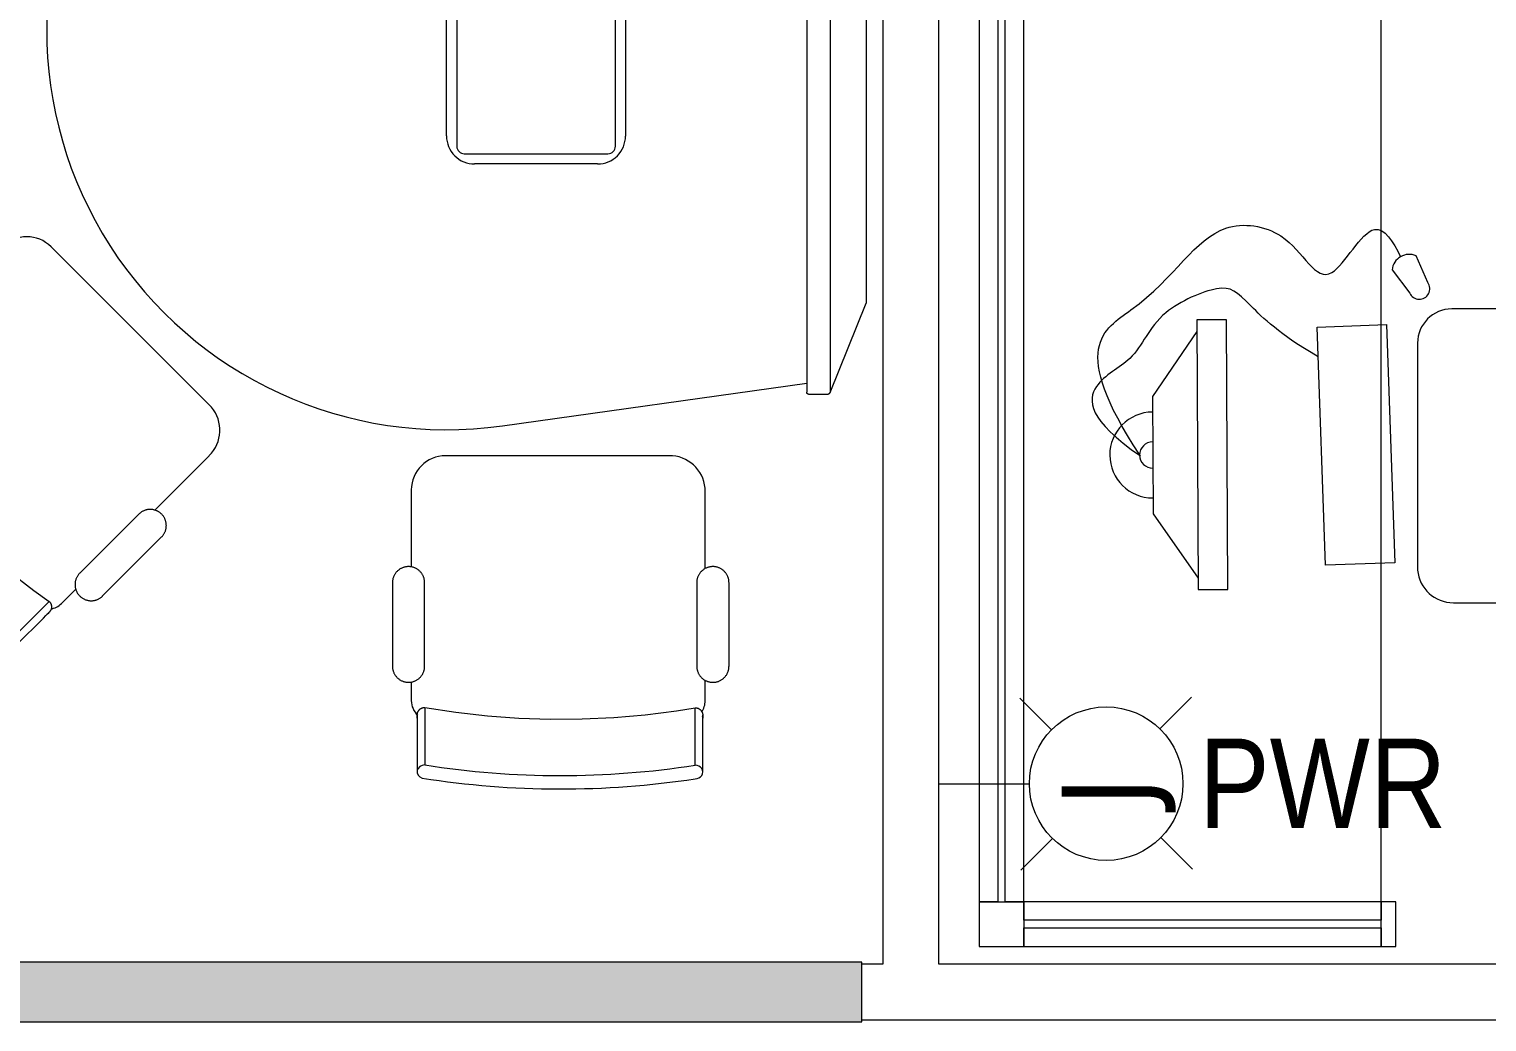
# Model space of a CAD drawing. Header units: inches. Extents: x 1 to 4333, y -575 to 1753.
# Drawn here: x 2658.7 to 2756.7, y 1256.5 to 1323.2 of the extents above; entities that cross this region are included whole.
import ezdxf

# ---------------------------------------------------------------- set-up
doc = ezdxf.new("R2010")
doc.units = ezdxf.units.IN
doc.header["$MEASUREMENT"] = 0
for name, color, linetype, lineweight in [('A-ANNO-NOTE', 131, 'Continuous', 20), ('A-WALL', 113, 'Continuous', 50), ('A-WALL-PATT', 111, 'Continuous', 13), ('E-ELEC-FIXT-IDEN', 2, 'Continuous', 9), ('I-FURN', 30, 'Continuous', 9), ('I-FURN-PNLS', 30, 'Continuous', 9), ('I-WALL', 2, 'Continuous', 13), ('Q-SPCQ', 91, 'Continuous', 9)]:
    doc.layers.add(name, color=color, linetype=linetype, lineweight=lineweight)
doc.styles.add('Arial_2', font='arial.ttf', dxfattribs={"width": 0.85, "height": 6})
doc.styles.add('Tahoma', font='tahoma.ttf', dxfattribs={"height": 6})

# ---------------------------------------------------------------- blocks, each defined once
blk = doc.blocks.new('Benching - 5_-0_ bench-V15-New Construction - Tel_Data_Elec Plan')
at = {"layer": 'I-FURN-PNLS'}
for p, q in [((22.57, 48.736), (22.57, 44.873)), ((40.741, 44.89), (40.741, 48.751)), ((21.669, 44.414), (21.669, 43.158)), ((41.412, 43.042), (41.412, 44.414)), ((20.4, 42.098), (20.4, 36.49)), ((22.564, 36.49), (22.564, 42.098)), ((40.843, 42.098), (40.843, 36.49)), ((43.012, 36.49), (43.012, 42.098)), ((21.669, 35.429), (21.669, 30.252)), ((41.412, 30.362), (41.412, 35.543)), ((19.902, 28.639), (18.094, 27.866)), ((19.038, 26.242), (20.604, 27.43)), ((23.967, 27.954), (39.217, 27.954)), ((1.5, 26.5), (-1.5, 26.5)), ((-1.5, 26.5), (-1.5, 25.5)), ((1.5, 25.5), (1.5, 26.5)), ((64.5, 26.5), (61.5, 26.5)), ((61.5, 26.5), (61.5, 25.5)), ((64.5, 25.5), (64.5, 26.5)), ((-0.25, 25.5), (-1.5, 25.5)), ((-1.5, 25.5), (-1.5, 1.5)), ((-1.5, 25.5), (-0.25, 25.5)), ((0.25, 25.5), (-0.25, 25.5)), ((-0.25, 25.5), (-0.25, 1.5)), ((0.25, 1.5), (0.25, 25.5)), ((1.5, 25.5), (0.25, 25.5)), ((0.25, 25.5), (1.5, 25.5)), ((1.5, 1.5), (1.5, 25.5)), ((61.5, 25.5), (1.5, 25.5)), ((22.723, 25.871), (38.722, 26.428)), ((22.885, 21.212), (22.723, 25.871)), ((38.722, 26.428), (38.885, 21.77)), ((62.75, 25.5), (61.5, 25.5)), ((61.5, 25.5), (61.5, 1.5)), ((61.5, 25.5), (62.75, 25.5)), ((63.25, 25.5), (62.75, 25.5)), ((62.75, 25.5), (62.75, 1.5)), ((63.25, 1.5), (63.25, 25.5)), ((64.5, 25.5), (63.25, 25.5)), ((63.25, 25.5), (64.5, 25.5)), ((64.5, 1.5), (64.5, 25.5)), ((38.885, 21.77), (22.885, 21.212)), ((40.522, 15.211), (22.396, 15.116)), ((22.396, 15.116), (22.406, 13.116)), ((40.532, 13.211), (40.522, 15.211)), ((22.406, 13.116), (40.532, 13.211)), ((23.18, 13.12), (27.542, 10.143)), ((35.428, 10.184), (39.759, 13.207)), ((27.542, 10.143), (35.428, 10.184)), ((-1.5, 1.5), (-0.25, 1.5)), ((-0.25, 1.5), (-1.5, 1.5)), ((-1.5, 1.5), (-1.5, 0.25)), ((-0.25, 1.5), (0.25, 1.5)), ((0.25, 1.5), (1.5, 1.5)), ((1.5, 1.5), (0.25, 1.5)), ((61.5, 1.5), (1.5, 1.5)), ((1.5, 1.5), (1.5, 0.25)), ((1.5, 0.25), (1.5, 1.5)), ((61.5, 0.25), (61.5, 1.5)), ((61.5, 1.5), (62.75, 1.5)), ((62.75, 1.5), (61.5, 1.5)), ((61.5, 1.5), (61.5, 0.25)), ((62.75, 1.5), (63.25, 1.5)), ((63.25, 1.5), (64.5, 1.5)), ((64.5, 1.5), (63.25, 1.5)), ((64.5, -1.5), (64.5, 1.5)), ((61.5, 0.25), (1.5, 0.25)), ((1.5, 0.25), (1.5, -0.25)), ((61.5, -0.25), (61.5, 0.25)), ((-1.5, -0.25), (-1.5, -1.5)), ((1.5, -0.25), (61.5, -0.25)), ((1.5, -0.25), (1.5, -1.5)), ((1.5, -1.5), (1.5, -0.25)), ((61.5, -1.5), (61.5, -0.25)), ((61.5, -0.25), (61.5, -1.5)), ((-1.5, -1.5), (1.5, -1.5)), ((1.5, -1.5), (61.5, -1.5)), ((61.5, -1.5), (64.5, -1.5))]:
    blk.add_line(p, q, dxfattribs=at)
at = {"layer": 'I-FURN-PNLS', "flags": 128}
for points in [[(22.063, 49.192), (22.063, 48.557), (22.063, 47.977), (22.063, 47.453), (22.063, 46.987), (22.063, 46.579), (22.063, 46.23), (22.063, 45.94), (22.063, 45.71), (22.063, 45.54), (22.063, 45.431), (22.063, 45.382), (22.063, 45.379)], [(41.248, 45.396), (41.248, 45.426), (41.248, 45.517), (41.248, 45.668), (41.248, 45.88), (41.248, 46.152), (41.248, 46.483), (41.248, 46.872), (41.248, 47.32), (41.248, 47.826), (41.248, 48.389), (41.248, 49.007), (41.248, 49.208)], [(22.063, 45.379), (22.063, 45.409), (22.063, 45.5), (22.063, 45.581)], [(22.57, 44.871), (22.55, 44.872), (22.53, 44.873), (22.509, 44.875), (22.489, 44.878), (22.469, 44.882), (22.449, 44.886), (22.43, 44.891), (22.41, 44.897), (22.391, 44.904), (22.372, 44.911), (22.354, 44.92), (22.336, 44.929), (22.318, 44.938), (22.301, 44.949), (22.284, 44.96), (22.267, 44.972), (22.251, 44.984), (22.235, 44.997), (22.22, 45.011), (22.206, 45.025), (22.192, 45.04), (22.179, 45.056), (22.166, 45.071), (22.154, 45.088), (22.143, 45.105), (22.132, 45.122), (22.123, 45.14), (22.113, 45.158), (22.105, 45.176), (22.097, 45.195), (22.09, 45.214), (22.084, 45.233), (22.079, 45.253), (22.074, 45.273), (22.07, 45.293), (22.067, 45.313), (22.065, 45.333), (22.063, 45.353), (22.063, 45.373), (22.063, 45.379)], [(40.741, 44.889), (38.641, 45.208), (36.531, 45.443), (34.412, 45.594), (32.29, 45.66), (30.166, 45.641), (28.045, 45.537), (25.93, 45.348), (23.824, 45.075), (22.57, 44.871)], [(41.248, 45.396), (41.247, 45.376), (41.246, 45.355), (41.244, 45.335), (41.241, 45.315), (41.238, 45.295), (41.233, 45.275), (41.228, 45.256), (41.222, 45.236), (41.215, 45.217), (41.208, 45.198), (41.199, 45.18), (41.19, 45.162), (41.181, 45.144), (41.17, 45.126), (41.159, 45.109), (41.147, 45.093), (41.135, 45.077), (41.122, 45.061), (41.108, 45.046), (41.094, 45.032), (41.079, 45.018), (41.064, 45.005), (41.048, 44.992), (41.031, 44.98), (41.015, 44.969), (40.997, 44.958), (40.98, 44.948), (40.962, 44.939), (40.943, 44.931), (40.924, 44.923), (40.905, 44.916), (40.886, 44.91), (40.866, 44.904), (40.847, 44.9), (40.827, 44.896), (40.807, 44.893), (40.787, 44.891), (40.766, 44.889), (40.746, 44.889), (40.741, 44.889)], [(41.248, 45.598), (41.248, 45.472), (41.248, 45.406), (41.248, 45.396)], [(22.564, 42.098), (22.563, 42.142), (22.561, 42.185), (22.556, 42.228), (22.55, 42.271), (22.543, 42.313), (22.533, 42.356), (22.522, 42.397), (22.509, 42.439), (22.495, 42.48), (22.479, 42.52), (22.461, 42.559), (22.442, 42.598), (22.421, 42.636), (22.399, 42.673), (22.375, 42.709), (22.35, 42.745), (22.323, 42.779), (22.296, 42.812), (22.266, 42.844), (22.236, 42.875), (22.204, 42.904), (22.171, 42.932), (22.138, 42.959), (22.103, 42.985), (22.067, 43.009), (22.03, 43.032), (21.992, 43.053), (21.953, 43.072), (21.914, 43.09), (21.874, 43.107), (21.833, 43.122), (21.792, 43.135), (21.751, 43.147), (21.708, 43.157), (21.666, 43.165), (21.623, 43.171), (21.58, 43.176), (21.537, 43.179), (21.494, 43.18), (21.45, 43.18), (21.407, 43.178), (21.364, 43.174), (21.321, 43.168), (21.278, 43.161), (21.236, 43.152), (21.194, 43.142), (21.153, 43.129), (21.112, 43.115), (21.071, 43.1), (21.032, 43.082), (20.993, 43.064), (20.954, 43.043), (20.917, 43.021), (20.881, 42.998), (20.845, 42.973), (20.811, 42.947), (20.777, 42.92), (20.745, 42.891), (20.714, 42.861), (20.684, 42.829), (20.655, 42.797), (20.628, 42.763), (20.602, 42.729), (20.578, 42.693), (20.555, 42.656), (20.533, 42.619), (20.513, 42.58), (20.495, 42.541), (20.478, 42.501), (20.462, 42.461), (20.449, 42.42), (20.437, 42.378), (20.426, 42.336), (20.418, 42.294), (20.411, 42.251), (20.405, 42.208), (20.402, 42.165), (20.4, 42.122), (20.4, 42.098)], [(43.012, 42.098), (43.011, 42.142), (43.008, 42.185), (43.004, 42.228), (42.998, 42.271), (42.99, 42.314), (42.981, 42.356), (42.969, 42.398), (42.957, 42.439), (42.942, 42.48), (42.926, 42.521), (42.908, 42.56), (42.889, 42.599), (42.868, 42.637), (42.846, 42.674), (42.822, 42.711), (42.797, 42.746), (42.77, 42.78), (42.743, 42.813), (42.713, 42.845), (42.683, 42.876), (42.651, 42.906), (42.618, 42.934), (42.584, 42.961), (42.549, 42.986), (42.513, 43.011), (42.476, 43.033), (42.438, 43.054), (42.4, 43.074), (42.36, 43.092), (42.32, 43.109), (42.28, 43.124), (42.238, 43.137), (42.197, 43.149), (42.154, 43.158), (42.112, 43.167), (42.069, 43.173), (42.026, 43.178), (41.983, 43.181), (41.939, 43.182), (41.896, 43.182), (41.853, 43.18), (41.809, 43.176), (41.766, 43.17), (41.724, 43.163), (41.681, 43.154), (41.639, 43.143), (41.598, 43.131), (41.557, 43.117), (41.516, 43.101), (41.476, 43.084), (41.437, 43.065), (41.399, 43.045), (41.362, 43.023), (41.325, 43), (41.29, 42.975), (41.255, 42.949), (41.222, 42.921), (41.189, 42.892), (41.158, 42.862), (41.128, 42.831), (41.099, 42.798), (41.072, 42.764), (41.046, 42.73), (41.022, 42.694), (40.999, 42.657), (40.977, 42.62), (40.957, 42.581), (40.938, 42.542), (40.921, 42.502), (40.906, 42.462), (40.892, 42.42), (40.88, 42.379), (40.87, 42.337), (40.861, 42.294), (40.854, 42.251), (40.849, 42.208), (40.846, 42.165), (40.844, 42.122), (40.843, 42.098)], [(20.4, 36.49), (20.401, 36.447), (20.403, 36.404), (20.408, 36.361), (20.414, 36.318), (20.421, 36.275), (20.431, 36.233), (20.442, 36.191), (20.455, 36.15), (20.469, 36.109), (20.485, 36.069), (20.503, 36.029), (20.522, 35.99), (20.543, 35.952), (20.565, 35.915), (20.589, 35.879), (20.614, 35.844), (20.641, 35.81), (20.668, 35.777), (20.698, 35.745), (20.728, 35.714), (20.76, 35.684), (20.793, 35.656), (20.826, 35.629), (20.861, 35.604), (20.897, 35.58), (20.934, 35.557), (20.972, 35.536), (21.011, 35.516), (21.05, 35.498), (21.09, 35.482), (21.131, 35.467), (21.172, 35.453), (21.213, 35.442), (21.256, 35.432), (21.298, 35.424), (21.341, 35.417), (21.384, 35.412), (21.427, 35.409), (21.47, 35.408), (21.514, 35.408), (21.557, 35.411), (21.6, 35.414), (21.643, 35.42), (21.686, 35.427), (21.728, 35.436), (21.77, 35.447), (21.811, 35.459), (21.852, 35.473), (21.893, 35.489), (21.932, 35.506), (21.971, 35.525), (22.009, 35.545), (22.047, 35.567), (22.083, 35.59), (22.119, 35.615), (22.153, 35.641), (22.187, 35.669), (22.219, 35.698), (22.25, 35.728), (22.28, 35.759), (22.309, 35.792), (22.336, 35.825), (22.362, 35.86), (22.386, 35.896), (22.409, 35.932), (22.431, 35.97), (22.451, 36.008), (22.469, 36.047), (22.486, 36.087), (22.502, 36.128), (22.515, 36.169), (22.527, 36.21), (22.538, 36.252), (22.546, 36.295), (22.553, 36.337), (22.559, 36.38), (22.562, 36.423), (22.564, 36.467), (22.564, 36.49)], [(40.843, 36.49), (40.844, 36.447), (40.847, 36.403), (40.851, 36.36), (40.857, 36.317), (40.865, 36.275), (40.875, 36.232), (40.886, 36.19), (40.898, 36.149), (40.913, 36.108), (40.929, 36.068), (40.947, 36.028), (40.966, 35.989), (40.987, 35.951), (41.009, 35.914), (41.033, 35.878), (41.058, 35.843), (41.085, 35.808), (41.113, 35.775), (41.142, 35.743), (41.172, 35.712), (41.204, 35.683), (41.237, 35.655), (41.271, 35.628), (41.306, 35.602), (41.342, 35.578), (41.379, 35.555), (41.417, 35.534), (41.455, 35.514), (41.495, 35.496), (41.535, 35.48), (41.575, 35.465), (41.617, 35.452), (41.658, 35.44), (41.701, 35.43), (41.743, 35.422), (41.786, 35.415), (41.829, 35.41), (41.872, 35.407), (41.916, 35.406), (41.959, 35.406), (42.002, 35.409), (42.046, 35.412), (42.089, 35.418), (42.131, 35.425), (42.174, 35.434), (42.216, 35.445), (42.257, 35.457), (42.298, 35.471), (42.339, 35.487), (42.379, 35.504), (42.418, 35.523), (42.456, 35.544), (42.493, 35.565), (42.53, 35.589), (42.566, 35.614), (42.6, 35.64), (42.634, 35.667), (42.666, 35.696), (42.697, 35.726), (42.727, 35.758), (42.756, 35.79), (42.783, 35.824), (42.809, 35.859), (42.833, 35.895), (42.856, 35.931), (42.878, 35.969), (42.898, 36.007), (42.917, 36.046), (42.934, 36.086), (42.949, 36.127), (42.963, 36.168), (42.975, 36.21), (42.985, 36.252), (42.994, 36.294), (43.001, 36.337), (43.006, 36.38), (43.01, 36.423), (43.011, 36.467), (43.012, 36.49)]]:
    blk.add_lwpolyline(points, dxfattribs=at)
at = {"layer": 'I-FURN-PNLS'}
for centre, radius, start, end in [((22.988, 44.414), 1.319, 132.18734, 180), ((40.094, 44.414), 1.319, 360, 35.72267), ((38.993, 30.362), 2.419, 275.31931, 360), ((23.967, 30.252), 2.298, 180, 270), ((20.319, 28.073), 0.703, 293.96862, 126.36231), ((19.17, 27.405), 1.17, 156.82086, 263.51008), ((31.485, 10.164), 2.885, 180.29979, 0.29979), ((31.485, 10.164), 0.885, 180.29979, 0.29979)]:
    blk.add_arc(centre, radius, start, end, dxfattribs=at)
for centre, major_axis, ratio, start_param, end_param in [((31.705, 1.694), (54.092, 0), 0.899459, 1.402966, 1.74368), ((22.57, 49.192), (0.507, 0), 0.899459, 1.913366, 4.712389), ((31.705, 1.694), (53.092, 0), 0.899459, 1.399774, 1.74371), ((40.741, 49.208), (0.507, 0), 0.899459, 4.712389, 7.853982), ((22.57, 45.581), (0.507, 0), 0.99468, 2.996027, 3.185649), ((40.741, 45.598), (-0.507, 0), 0.99468, 2.879793, 3.141593)]:
    blk.add_ellipse(centre, major_axis=major_axis, ratio=ratio, start_param=start_param, end_param=end_param, dxfattribs=at)
for points, knots in [([(31.461, 9.279), (24.214, 4.503), (21.056, 10.978), (15.491, 13.684), (16.357, 19.807), (21.521, 21.682), (14.874, 24.965), (17.162, 26.308), (18.158, 26.817)], [0, 0, 0, 0, 4.203758, 11.310205, 15.301003, 21.109862, 25.639067, 29.008441, 29.008441, 29.008441, 29.008441]), ([(24.884, 21.282), (23.378, 18.674), (20.766, 16.061), (19.807, 15.103), (21.941, 10.114), (25.075, 9.274), (26.568, 5.783), (29.122, 5.783), (31.55, 9.342)], [0, 0, 0, 0, 0.22393, 0.514942, 0.793465, 1.139785, 1.406318, 1.702385, 1.702385, 1.702385, 1.702385]), ([(24.884, 21.282), (23.378, 18.674), (20.766, 16.061), (19.807, 15.103), (21.941, 10.114), (25.075, 9.274), (26.568, 5.783), (29.122, 5.783), (31.55, 9.342)], [0, 0, 0, 0, 0.22393, 0.514942, 0.793465, 1.139785, 1.406318, 1.702385, 1.702385, 1.702385, 1.702385])]:
    blk.add_open_spline(points, degree=3, knots=knots, dxfattribs=at)
blk = doc.blocks.new('Table - Conference - Huddle Half Moon - 4 Chair Desk Height - Steelcase - Mediascape - Table - Huddle - 4 Chair Half Moon - Steelcase - Mediascape-V22-New Construction - Tel_Data_Elec Plan')
at = {"layer": 'I-FURN'}
for p, q in [((26.652, -2.44), (23.777, 18.004)), ((42.799, 12.781), (37.191, 12.781)), ((36.243, 11.181), (31.063, 11.181)), ((45.114, 11.181), (43.743, 11.181)), ((37.191, 10.612), (42.799, 10.612)), ((49.452, 10.509), (45.59, 10.509)), ((28.654, 8.986), (28.654, -6.264)), ((7.862, 5.151), (-7.801, 5.151)), ((-7.1, 5.829), (7.18, 5.829)), ((8.362, -5.004), (8.362, 4.651)), ((9.055, 3.953), (9.055, -4.315)), ((-7.801, -5.504), (7.862, -5.504)), ((7.169, -6.201), (-7.088, -6.201)), ((42.799, -7.667), (37.191, -7.667)), ((45.573, -7.661), (49.436, -7.661)), ((30.952, -8.562), (36.13, -8.562)), ((43.859, -8.562), (45.114, -8.562)), ((37.191, -9.831), (42.799, -9.831)), ((25.399, -21.986), (14.615, -32.769)), ((32.317, -25.8), (28.654, -22.137)), ((38.083, -29.304), (34.118, -25.339)), ((32.585, -26.872), (36.55, -30.838)), ((38.59, -32.072), (37.62, -31.103)), ((41.182, -35.615), (38.451, -32.884))]:
    blk.add_line(p, q, dxfattribs=at)
at = {"layer": 'I-FURN', "flags": 128}
for points in [[(37.191, 12.781), (37.147, 12.78), (37.104, 12.777), (37.061, 12.773), (37.018, 12.767), (36.975, 12.759), (36.933, 12.749), (36.891, 12.738), (36.85, 12.725), (36.809, 12.711), (36.768, 12.695), (36.729, 12.677), (36.69, 12.658), (36.652, 12.637), (36.615, 12.615), (36.579, 12.591), (36.543, 12.566), (36.509, 12.539), (36.476, 12.511), (36.444, 12.482), (36.413, 12.452), (36.383, 12.42), (36.355, 12.387), (36.328, 12.353), (36.303, 12.318), (36.278, 12.282), (36.256, 12.245), (36.235, 12.207), (36.215, 12.169), (36.197, 12.129), (36.18, 12.089), (36.165, 12.049), (36.152, 12.007), (36.14, 11.965), (36.131, 11.923), (36.122, 11.881), (36.116, 11.838), (36.111, 11.795), (36.108, 11.751), (36.107, 11.708), (36.107, 11.665), (36.109, 11.621), (36.113, 11.578), (36.119, 11.535), (36.126, 11.493), (36.135, 11.45), (36.146, 11.408), (36.158, 11.367), (36.172, 11.326), (36.188, 11.285), (36.205, 11.245), (36.224, 11.206), (36.244, 11.168), (36.266, 11.131), (36.289, 11.094), (36.314, 11.058), (36.34, 11.024), (36.368, 10.99), (36.397, 10.958), (36.427, 10.927), (36.458, 10.897), (36.491, 10.868), (36.525, 10.841), (36.559, 10.815), (36.595, 10.791), (36.632, 10.768), (36.669, 10.746), (36.708, 10.726), (36.747, 10.707), (36.787, 10.69), (36.827, 10.675), (36.869, 10.661), (36.91, 10.649), (36.952, 10.639), (36.995, 10.63), (37.038, 10.623), (37.081, 10.618), (37.124, 10.614), (37.167, 10.613), (37.191, 10.612)], [(42.799, 10.612), (42.842, 10.613), (42.886, 10.616), (42.929, 10.62), (42.972, 10.626), (43.014, 10.634), (43.057, 10.643), (43.099, 10.655), (43.14, 10.667), (43.181, 10.682), (43.221, 10.698), (43.261, 10.716), (43.3, 10.735), (43.338, 10.756), (43.375, 10.778), (43.411, 10.802), (43.446, 10.827), (43.481, 10.854), (43.514, 10.881), (43.546, 10.911), (43.577, 10.941), (43.606, 10.973), (43.634, 11.006), (43.661, 11.04), (43.687, 11.075), (43.711, 11.111), (43.734, 11.148), (43.755, 11.185), (43.775, 11.224), (43.793, 11.264), (43.809, 11.304), (43.824, 11.344), (43.837, 11.386), (43.849, 11.427), (43.859, 11.47), (43.867, 11.512), (43.874, 11.555), (43.879, 11.598), (43.882, 11.641), (43.883, 11.685), (43.883, 11.728), (43.88, 11.771), (43.877, 11.815), (43.871, 11.858), (43.864, 11.9), (43.855, 11.943), (43.844, 11.985), (43.832, 12.026), (43.818, 12.067), (43.802, 12.108), (43.785, 12.148), (43.766, 12.187), (43.745, 12.225), (43.724, 12.262), (43.7, 12.299), (43.675, 12.334), (43.649, 12.369), (43.622, 12.402), (43.593, 12.435), (43.563, 12.466), (43.531, 12.496), (43.499, 12.524), (43.465, 12.552), (43.43, 12.578), (43.394, 12.602), (43.358, 12.625), (43.32, 12.647), (43.282, 12.667), (43.243, 12.686), (43.203, 12.703), (43.162, 12.718), (43.121, 12.732), (43.079, 12.744), (43.037, 12.754), (42.995, 12.763), (42.952, 12.77), (42.909, 12.775), (42.866, 12.778), (42.822, 12.78), (42.799, 12.781)], [(45.589, 10.509), (45.59, 10.53), (45.591, 10.55), (45.593, 10.57), (45.596, 10.59), (45.599, 10.61), (45.604, 10.63), (45.609, 10.65), (45.615, 10.669), (45.622, 10.688), (45.629, 10.707), (45.637, 10.726), (45.646, 10.744), (45.656, 10.761), (45.667, 10.779), (45.678, 10.796), (45.69, 10.812), (45.702, 10.828), (45.715, 10.844), (45.729, 10.859), (45.743, 10.873), (45.758, 10.887), (45.773, 10.9), (45.789, 10.913), (45.805, 10.925), (45.822, 10.936), (45.84, 10.947), (45.857, 10.957), (45.875, 10.966), (45.894, 10.975), (45.913, 10.982), (45.932, 10.989), (45.951, 10.995), (45.97, 11.001), (45.99, 11.005), (46.01, 11.009), (46.03, 11.012), (46.05, 11.015), (46.071, 11.016), (46.091, 11.017), (46.096, 11.017)], [(49.908, 11.017), (49.273, 11.017), (48.693, 11.017), (48.17, 11.017), (47.704, 11.017), (47.296, 11.017), (46.947, 11.017), (46.658, 11.017), (46.428, 11.017), (46.258, 11.017), (46.148, 11.017), (46.099, 11.017), (46.096, 11.017)], [(46.096, 11.017), (46.127, 11.017), (46.218, 11.017), (46.298, 11.017)], [(45.572, -7.661), (45.895, -5.562), (46.135, -3.452), (46.289, -1.334), (46.359, 0.788), (46.344, 2.912), (46.244, 5.033), (46.06, 7.148), (45.79, 9.255), (45.589, 10.509)], [(37.191, -7.667), (37.147, -7.668), (37.104, -7.67), (37.061, -7.675), (37.018, -7.681), (36.976, -7.689), (36.933, -7.698), (36.892, -7.709), (36.85, -7.722), (36.809, -7.736), (36.769, -7.752), (36.73, -7.77), (36.691, -7.789), (36.653, -7.81), (36.616, -7.832), (36.58, -7.856), (36.544, -7.881), (36.51, -7.908), (36.477, -7.936), (36.445, -7.965), (36.414, -7.995), (36.385, -8.027), (36.357, -8.06), (36.33, -8.094), (36.304, -8.128), (36.28, -8.164), (36.257, -8.201), (36.236, -8.239), (36.217, -8.278), (36.199, -8.317), (36.182, -8.357), (36.167, -8.398), (36.154, -8.439), (36.142, -8.481), (36.132, -8.523), (36.124, -8.565), (36.118, -8.608), (36.113, -8.651), (36.11, -8.694), (36.109, -8.737), (36.109, -8.781), (36.111, -8.824), (36.115, -8.867), (36.121, -8.91), (36.128, -8.953), (36.137, -8.995), (36.147, -9.037), (36.16, -9.078), (36.174, -9.119), (36.189, -9.16), (36.207, -9.199), (36.225, -9.238), (36.246, -9.277), (36.268, -9.314), (36.291, -9.35), (36.316, -9.386), (36.342, -9.42), (36.369, -9.454), (36.398, -9.486), (36.428, -9.517), (36.46, -9.547), (36.492, -9.576), (36.526, -9.603), (36.56, -9.629), (36.596, -9.653), (36.633, -9.676), (36.67, -9.698), (36.709, -9.718), (36.748, -9.736), (36.788, -9.753), (36.828, -9.769), (36.869, -9.782), (36.911, -9.794), (36.953, -9.805), (36.995, -9.813), (37.038, -9.82), (37.081, -9.826), (37.124, -9.829), (37.167, -9.831), (37.191, -9.831)], [(42.799, -9.831), (42.842, -9.83), (42.885, -9.828), (42.928, -9.823), (42.971, -9.817), (43.014, -9.81), (43.056, -9.8), (43.098, -9.789), (43.139, -9.776), (43.18, -9.762), (43.22, -9.746), (43.26, -9.728), (43.299, -9.709), (43.337, -9.688), (43.374, -9.666), (43.41, -9.642), (43.445, -9.617), (43.479, -9.59), (43.512, -9.563), (43.544, -9.533), (43.575, -9.503), (43.605, -9.471), (43.633, -9.439), (43.66, -9.405), (43.685, -9.37), (43.709, -9.334), (43.732, -9.297), (43.753, -9.259), (43.773, -9.221), (43.791, -9.181), (43.807, -9.141), (43.822, -9.101), (43.836, -9.059), (43.847, -9.018), (43.857, -8.975), (43.865, -8.933), (43.872, -8.89), (43.877, -8.847), (43.88, -8.804), (43.881, -8.761), (43.881, -8.717), (43.878, -8.674), (43.875, -8.631), (43.869, -8.588), (43.862, -8.546), (43.853, -8.503), (43.842, -8.461), (43.83, -8.42), (43.816, -8.379), (43.8, -8.338), (43.783, -8.299), (43.764, -8.26), (43.744, -8.222), (43.722, -8.184), (43.699, -8.148), (43.674, -8.112), (43.648, -8.078), (43.62, -8.044), (43.591, -8.012), (43.561, -7.981), (43.53, -7.951), (43.497, -7.923), (43.464, -7.895), (43.429, -7.869), (43.393, -7.845), (43.357, -7.822), (43.319, -7.8), (43.281, -7.78), (43.242, -7.762), (43.202, -7.745), (43.161, -7.729), (43.12, -7.716), (43.079, -7.704), (43.037, -7.693), (42.994, -7.685), (42.952, -7.678), (42.909, -7.673), (42.866, -7.669), (42.822, -7.667), (42.799, -7.667)], [(46.079, -8.168), (46.059, -8.168), (46.039, -8.167), (46.019, -8.165), (45.999, -8.162), (45.979, -8.158), (45.959, -8.154), (45.939, -8.149), (45.92, -8.143), (45.901, -8.136), (45.882, -8.128), (45.863, -8.12), (45.845, -8.111), (45.827, -8.101), (45.81, -8.091), (45.793, -8.08), (45.776, -8.068), (45.76, -8.056), (45.745, -8.043), (45.73, -8.029), (45.715, -8.015), (45.702, -8), (45.688, -7.984), (45.676, -7.968), (45.664, -7.952), (45.652, -7.935), (45.642, -7.918), (45.632, -7.9), (45.623, -7.882), (45.614, -7.864), (45.606, -7.845), (45.599, -7.826), (45.593, -7.807), (45.588, -7.787), (45.583, -7.767), (45.579, -7.747), (45.576, -7.727), (45.574, -7.707), (45.573, -7.687), (45.572, -7.666), (45.572, -7.661)], [(46.281, -8.168), (46.155, -8.168), (46.09, -8.168), (46.079, -8.168)], [(46.079, -8.168), (46.11, -8.168), (46.201, -8.168), (46.352, -8.168), (46.564, -8.168), (46.835, -8.168), (47.167, -8.168), (47.557, -8.168), (48.005, -8.168), (48.511, -8.168), (49.074, -8.168), (49.692, -8.168), (49.893, -8.168)], [(34.118, -25.339), (34.087, -25.309), (34.054, -25.28), (34.02, -25.253), (33.986, -25.226), (33.95, -25.202), (33.914, -25.179), (33.876, -25.157), (33.838, -25.137), (33.799, -25.118), (33.759, -25.101), (33.718, -25.085), (33.677, -25.071), (33.636, -25.059), (33.593, -25.049), (33.551, -25.04), (33.508, -25.033), (33.465, -25.027), (33.422, -25.024), (33.379, -25.022), (33.335, -25.021), (33.292, -25.023), (33.249, -25.026), (33.206, -25.031), (33.163, -25.038), (33.12, -25.046), (33.078, -25.056), (33.036, -25.068), (32.995, -25.081), (32.955, -25.096), (32.915, -25.113), (32.875, -25.131), (32.837, -25.151), (32.799, -25.173), (32.762, -25.195), (32.726, -25.22), (32.691, -25.245), (32.657, -25.272), (32.625, -25.301), (32.593, -25.331), (32.563, -25.361), (32.533, -25.394), (32.506, -25.427), (32.479, -25.461), (32.454, -25.497), (32.431, -25.533), (32.408, -25.57), (32.388, -25.608), (32.369, -25.647), (32.351, -25.687), (32.335, -25.727), (32.321, -25.768), (32.308, -25.81), (32.297, -25.852), (32.288, -25.894), (32.28, -25.937), (32.274, -25.98), (32.27, -26.023), (32.268, -26.066), (32.267, -26.109), (32.268, -26.153), (32.271, -26.196), (32.275, -26.239), (32.282, -26.282), (32.29, -26.325), (32.299, -26.367), (32.311, -26.409), (32.323, -26.45), (32.338, -26.491), (32.354, -26.531), (32.372, -26.571), (32.392, -26.61), (32.412, -26.648), (32.435, -26.685), (32.459, -26.721), (32.484, -26.756), (32.511, -26.79), (32.539, -26.823), (32.568, -26.855), (32.585, -26.872)], [(36.55, -30.838), (36.582, -30.868), (36.614, -30.896), (36.648, -30.924), (36.682, -30.95), (36.718, -30.975), (36.755, -30.998), (36.792, -31.02), (36.83, -31.04), (36.87, -31.058), (36.909, -31.076), (36.95, -31.091), (36.991, -31.105), (37.033, -31.117), (37.075, -31.128), (37.117, -31.136), (37.16, -31.144), (37.203, -31.149), (37.246, -31.153), (37.289, -31.155), (37.333, -31.155), (37.376, -31.153), (37.419, -31.15), (37.462, -31.145), (37.505, -31.139), (37.548, -31.13), (37.59, -31.12), (37.632, -31.108), (37.673, -31.095), (37.714, -31.08), (37.754, -31.063), (37.793, -31.045), (37.831, -31.025), (37.869, -31.004), (37.906, -30.981), (37.942, -30.957), (37.977, -30.931), (38.011, -30.904), (38.044, -30.875), (38.075, -30.846), (38.105, -30.815), (38.135, -30.783), (38.162, -30.749), (38.189, -30.715), (38.214, -30.68), (38.238, -30.643), (38.26, -30.606), (38.28, -30.568), (38.299, -30.529), (38.317, -30.489), (38.333, -30.449), (38.347, -30.408), (38.36, -30.367), (38.371, -30.325), (38.38, -30.282), (38.388, -30.24), (38.394, -30.197), (38.398, -30.154), (38.4, -30.11), (38.401, -30.067), (38.4, -30.024), (38.397, -29.98), (38.393, -29.937), (38.386, -29.894), (38.379, -29.852), (38.369, -29.809), (38.358, -29.767), (38.345, -29.726), (38.33, -29.685), (38.314, -29.645), (38.296, -29.606), (38.277, -29.567), (38.256, -29.529), (38.233, -29.492), (38.209, -29.455), (38.184, -29.42), (38.157, -29.386), (38.129, -29.353), (38.1, -29.321), (38.083, -29.304)], [(25.59, -45.72), (27.303, -44.464), (28.964, -43.141), (30.571, -41.753), (32.121, -40.302), (33.612, -38.79), (35.041, -37.219), (36.406, -35.593), (37.706, -33.913), (38.451, -32.883)], [(38.451, -32.883), (38.465, -32.869), (38.48, -32.856), (38.496, -32.843), (38.512, -32.831), (38.529, -32.819), (38.546, -32.808), (38.564, -32.798), (38.582, -32.789), (38.6, -32.78), (38.618, -32.772), (38.637, -32.765), (38.657, -32.758), (38.676, -32.752), (38.696, -32.748), (38.716, -32.743), (38.736, -32.74), (38.756, -32.738), (38.776, -32.736), (38.796, -32.735), (38.817, -32.735), (38.837, -32.735), (38.857, -32.737), (38.877, -32.739), (38.897, -32.742), (38.917, -32.746), (38.937, -32.751), (38.956, -32.757), (38.976, -32.763), (38.995, -32.77), (39.014, -32.778), (39.032, -32.786), (39.05, -32.796), (39.068, -32.805), (39.085, -32.816), (39.102, -32.828), (39.118, -32.84), (39.134, -32.852), (39.149, -32.866), (39.164, -32.879), (39.168, -32.883)], [(41.863, -35.579), (41.414, -35.129), (41.004, -34.72), (40.634, -34.35), (40.305, -34.02), (40.016, -33.732), (39.77, -33.485), (39.565, -33.28), (39.402, -33.117), (39.282, -32.997), (39.204, -32.92), (39.17, -32.885), (39.168, -32.883)], [(39.168, -32.883), (39.189, -32.905), (39.254, -32.969), (39.311, -33.026)]]:
    blk.add_lwpolyline(points, dxfattribs=at)
at = {"layer": 'I-FURN'}
for centre, radius, start, end in [((31.063, 8.762), 2.419, 90, 174.68069), ((45.114, 9.863), 1.319, 54.27733, 90), ((7.18, 3.953), 1.875, 360, 90), ((7.862, 4.651), 0.5, 360, 90), ((0.037, -6.183), 26.877, 171.9079, 8.00545), ((7.169, -4.315), 1.886, 270, 0), ((7.862, -5.004), 0.5, 270, 360), ((30.952, -6.264), 2.298, 180, 270), ((45.114, -7.243), 1.319, 270, 317.81266), ((26.943, -23.847), 2.419, 45, 129.68069), ((37.657, -33.005), 1.319, 9.27733, 45), ((16.24, -34.394), 2.298, 135, 225)]:
    blk.add_arc(centre, radius, start, end, dxfattribs=at)
for centre, major_axis, ratio, start_param, end_param in [((46.298, 10.509), (0, 0.507), 0.99468, 0, 0.261799), ((49.908, 10.509), (0, 0.507), 0.899459, 4.712389, 7.853982), ((2.394, 1.474), (0, 53.092), 0.899459, 4.539475, 4.883411), ((2.394, 1.474), (0, 54.092), 0.899459, 4.539505, 4.880219), ((49.893, -7.661), (0, 0.507), 0.899459, 1.570796, 4.369819), ((46.281, -7.661), (0, 0.507), 0.99468, 3.097536, 3.287158), ((38.952, -33.385), (0.359, 0.359), 0.99468, 0, 0.261799)]:
    blk.add_ellipse(centre, major_axis=major_axis, ratio=ratio, start_param=start_param, end_param=end_param, dxfattribs=at)
blk = doc.blocks.new('SPEC-EQUIP-TV - 55_ LCD-2537516-New Construction - Tel_Data_Elec Plan')
at = {"layer": 'Q-SPCQ'}
for p, q in [((24.324, 0), (-24.324, 0)), ((-24.449, -0.125), (-24.449, -0.75)), ((-24.449, -0.75), (-24.449, -1.373)), ((24.449, -0.75), (24.449, -0.125)), ((24.449, -1.373), (24.449, -0.75)), ((-24.346, -1.575), (-18.344, -4)), ((24.346, -1.575), (-24.346, -1.575)), ((18.344, -4), (24.346, -1.575)), ((18.344, -4), (-18.344, -4))]:
    blk.add_line(p, q, dxfattribs=at)
for points, knots in [([(-24.449, -0.125), (-24.449, -0.114), (-24.447, -0.098), (-24.44, -0.077), (-24.433, -0.062), (-24.425, -0.051), (-24.418, -0.043), (-24.411, -0.035), (-24.401, -0.026), (-24.389, -0.018), (-24.38, -0.013), (-24.37, -0.008), (-24.351, -0.002), (-24.335, 0), (-24.324, 0)], [0, 0, 0, 0, 0.166667, 0.25, 0.333333, 0.416667, 0.458333, 0.5, 0.583333, 0.666667, 0.708333, 0.75, 0.833333, 1, 1, 1, 1]), ([(24.324, 0), (24.335, 0), (24.351, -0.002), (24.372, -0.009), (24.384, -0.015), (24.394, -0.021), (24.403, -0.027), (24.411, -0.035), (24.418, -0.043), (24.425, -0.051), (24.433, -0.062), (24.44, -0.077), (24.447, -0.098), (24.449, -0.114), (24.449, -0.125)], [-1, -1, -1, -1, -0.833333, -0.75, -0.666667, -0.625, -0.583333, -0.5, -0.458333, -0.416667, -0.333333, -0.25, -0.166667, 0, 0, 0, 0]), ([(-24.449, -1.373), (-24.449, -1.384), (-24.447, -1.406), (-24.442, -1.437), (-24.433, -1.462), (-24.425, -1.48), (-24.419, -1.492), (-24.414, -1.5), (-24.409, -1.508), (-24.403, -1.518), (-24.394, -1.529), (-24.382, -1.543), (-24.367, -1.559), (-24.353, -1.57), (-24.346, -1.575)], [0, 0, 0, 0, 0.125, 0.25, 0.375, 0.4375, 0.5, 0.53125, 0.5625, 0.625, 0.6875, 0.75, 0.875, 1, 1, 1, 1]), ([(24.346, -1.575), (24.353, -1.57), (24.367, -1.559), (24.382, -1.543), (24.394, -1.529), (24.403, -1.518), (24.411, -1.506), (24.418, -1.494), (24.425, -1.48), (24.431, -1.467), (24.437, -1.452), (24.442, -1.432), (24.447, -1.406), (24.449, -1.384), (24.449, -1.373)], [0, 0, 0, 0, 0.125, 0.25, 0.3125, 0.375, 0.4375, 0.5, 0.5625, 0.625, 0.6875, 0.75, 0.875, 1, 1, 1, 1])]:
    blk.add_open_spline(points, degree=3, knots=knots, dxfattribs=at)

msp = doc.modelspace()

# ---------------------------------------------------------------- hatches: boundary and pattern name
at = {"layer": 'A-WALL-PATT'}
msp.add_hatch(color=8, dxfattribs=at).paths.add_polyline_path([(2706.644, 1256.492), (2714.658, 1256.492), (2714.658, 1260.492), (2288.837, 1260.492), (2288.837, 1256.492), (2671.994, 1256.492)], flags=0)

# ---------------------------------------------------------------- linework, layer by layer
at = {"layer": 'A-ANNO-NOTE'}
for p, q in [((2727.405, 1276.109), (2725.279, 1278.235)), ((2734.697, 1276.175), (2736.822, 1278.3)), ((2719.837, 1272.496), (2725.927, 1272.496)), ((2727.47, 1268.817), (2725.345, 1266.692)), ((2734.762, 1268.882), (2736.888, 1266.757))]:
    msp.add_line(p, q, dxfattribs=at)
msp.add_circle((2731.083, 1272.496), 5.157, dxfattribs=at)
at = {"layer": 'A-WALL', "color": 10, "lineweight": 20}
for p, q in [((2714.658, 1260.492), (2611.087, 1260.492)), ((2714.658, 1256.492), (2714.658, 1260.492)), ((2288.337, 1256.492), (2714.658, 1256.492))]:
    msp.add_line(p, q, dxfattribs=at)
at = {"layer": 'I-WALL', "color": 10, "lineweight": 20}
for p, q in [((2716.087, 1393.492), (2716.087, 1260.367)), ((2719.837, 1260.367), (2719.837, 1393.492)), ((2716.087, 1260.367), (2714.658, 1260.367)), ((2864.408, 1260.367), (2719.837, 1260.367)), ((2714.658, 1256.617), (2809.658, 1256.617))]:
    msp.add_line(p, q, dxfattribs=at)

# ---------------------------------------------------------------- block references
at = {"layer": 'I-FURN', "rotation": 269.9999999999997}
msp.add_blockref('Table - Conference - Huddle Half Moon - 4 Chair Desk Height - Steelcase - Mediascape - Table - Huddle - 4 Chair Half Moon - Steelcase - Mediascape-V22-New Construction - Tel_Data_Elec Plan', (2692.962, 1323.19), dxfattribs=at)
at = {"layer": 'I-FURN-PNLS', "rotation": 270.0000000000005}
msp.add_blockref('Benching - 5_-0_ bench-V15-New Construction - Tel_Data_Elec Plan', (2724.047, 1326.065), dxfattribs=at)
at = {"layer": 'Q-SPCQ', "rotation": 89.99999999999953}
msp.add_blockref('SPEC-EQUIP-TV - 55_ LCD-2537516-New Construction - Tel_Data_Elec Plan', (2710.962, 1323.117), dxfattribs=at)

# ---------------------------------------------------------------- texts
at = {"layer": 'A-ANNO-NOTE', "lineweight": 9, "insert": (2728.102, 1270.934), "char_height": 6, "width": 3.939, "attachment_point": 1, "rotation": 90, "style": 'Tahoma'}
msp.add_mtext('J', dxfattribs=at)
at = {"layer": 'E-ELEC-FIXT-IDEN', "insert": (2737.32, 1275.521), "char_height": 6, "width": 21.6342, "attachment_point": 1, "style": 'Arial_2'}
msp.add_mtext('PWR', dxfattribs=at)

doc.saveas('drawing.dxf')
